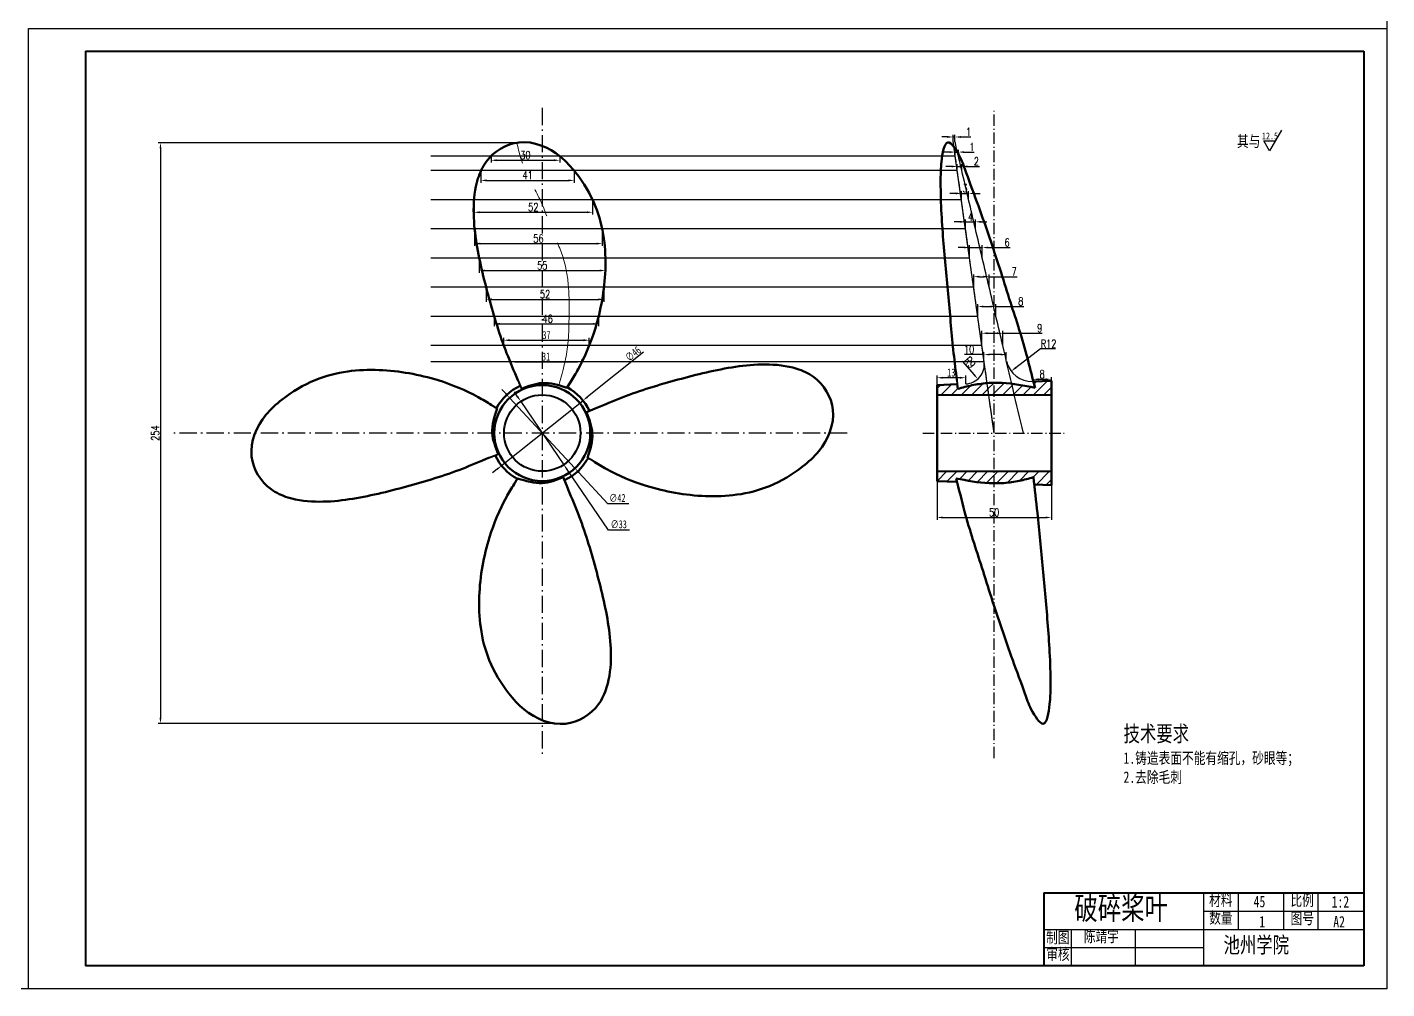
# Model space of a CAD drawing. Header units: inches. Extents: x -636 to 5660, y -1140 to 588.
# Drawn here: x 5065 to 5660, y -253 to 168 of the extents above; entities that cross this region are included whole.
import ezdxf

# ---------------------------------------------------------------- set-up
doc = ezdxf.new("R2010")
doc.units = ezdxf.units.IN
doc.header["$MEASUREMENT"] = 0
for name, pattern in [('CEN10', [15.8, 10, -2.5, 0.8, -2.5]), ('CENTER', [50.8, 31.75, -6.35, 6.35, -6.35]), ('CENTERX2', [101.6, 63.5, -12.7, 12.7, -12.7])]:
    doc.linetypes.add(name, pattern=pattern)
doc.layers.add('0CENTER', color=3, linetype='CENTER')
doc.layers.add('TEXT', color=4, linetype='Continuous')
for name, color, linetype, lineweight in [('文字层', 7, 'Continuous', 25), ('标注层', 3, 'Continuous', 25), ('点划线', 1, 'CENTERX2', 9), ('粗实线', 7, 'Continuous', 40)]:
    doc.layers.add(name, color=color, linetype=linetype, lineweight=lineweight)
doc.styles.get("Standard").update_dxf_attribs({"font": 'txt.shx', "width": 0.75, "bigfont": 'gbcbig.shx'})
doc.dimstyles.new('GB-3.5', dxfattribs={"dimtxt": 3.5, "dimasz": 2.5, "dimexe": 1, "dimexo": 0, "dimgap": 0.5, "dimtad": 1, "dimtoh": 1, "dimdec": 0, "dimdsep": 46, "dimtxsty": 'Standard', "dimcen": 0, "dimadec": 0, "dimazin": 2, "dimtfac": 1, "dimtdec": 0, "dimtmove": 0, "dimatfit": 3, "dimfxl": 1, "dimarcsym": 0})
pattern_1 = [(45, (2174.211, -773.9632), (-2.245064, 2.245064), [])]

# ---------------------------------------------------------------- blocks, each defined once
blk = doc.blocks.new('*D41')
at = {"color": 0, "lineweight": -2, "transparency": 16777216}
for p, q in [((5467.83, 119.62), (5465.33, 119.62)), ((5470.33, 117.65), (5470.33, 120.62)), ((5470.33, 119.62), (5471.1, 119.62)), ((5471.1, 117.65), (5471.1, 120.62)), ((5473.6, 119.62), (5477.97, 119.62))]:
    blk.add_line(p, q, dxfattribs=at)
at = {"color": 0, "transparency": 16777216}
for points in [[(5467.83, 120.04), (5467.83, 119.21), (5470.33, 119.62)], [(5473.6, 120.04), (5473.6, 119.21), (5471.1, 119.62)]]:
    blk.add_solid(points, dxfattribs=at)
at = {"layer": 'Defpoints', "color": 0, "transparency": 16777216}
for p in [(5471.1, 119.62), (5470.33, 117.65), (5471.1, 117.65)]:
    blk.add_point(p, dxfattribs=at)
at = {"color": 0, "transparency": 16777216, "insert": (5477.03, 121.87), "char_height": 3.5, "attachment_point": 5}
blk.add_mtext('1', dxfattribs=at)
blk = doc.blocks.new('*D42')
at = {"color": 0, "lineweight": -2, "transparency": 16777216}
for p, q in [((5468.73, 113.02), (5466.23, 113.02)), ((5471.23, 111.28), (5471.23, 114.02)), ((5471.23, 113.02), (5472.61, 113.02)), ((5472.61, 111.28), (5472.61, 114.02)), ((5475.11, 113.02), (5479.48, 113.02))]:
    blk.add_line(p, q, dxfattribs=at)
at = {"color": 0, "transparency": 16777216}
for points in [[(5468.73, 113.44), (5468.73, 112.61), (5471.23, 113.02)], [(5475.11, 113.44), (5475.11, 112.61), (5472.61, 113.02)]]:
    blk.add_solid(points, dxfattribs=at)
at = {"layer": 'Defpoints', "color": 0, "transparency": 16777216}
for p in [(5472.61, 113.02), (5471.23, 111.28), (5472.61, 111.28)]:
    blk.add_point(p, dxfattribs=at)
at = {"color": 0, "transparency": 16777216, "insert": (5478.54, 115.27), "char_height": 3.5, "attachment_point": 5}
blk.add_mtext('1', dxfattribs=at)
blk = doc.blocks.new('*D43')
at = {"color": 0, "lineweight": -2, "transparency": 16777216}
for p, q in [((5472.12, 104.9), (5472.12, 107.74)), ((5474.09, 104.9), (5474.09, 107.74)), ((5469.62, 106.74), (5467.12, 106.74)), ((5472.12, 106.74), (5474.09, 106.74)), ((5476.59, 106.74), (5481.84, 106.74))]:
    blk.add_line(p, q, dxfattribs=at)
at = {"color": 0, "transparency": 16777216}
for points in [[(5469.62, 107.15), (5469.62, 106.32), (5472.12, 106.74)], [(5476.59, 107.15), (5476.59, 106.32), (5474.09, 106.74)]]:
    blk.add_solid(points, dxfattribs=at)
at = {"layer": 'Defpoints', "color": 0, "transparency": 16777216}
for p in [(5472.12, 104.9), (5474.09, 106.74), (5474.09, 104.9)]:
    blk.add_point(p, dxfattribs=at)
at = {"color": 0, "transparency": 16777216, "insert": (5480.46, 108.99), "char_height": 3.5, "attachment_point": 5}
blk.add_mtext('2', dxfattribs=at)
blk = doc.blocks.new('*D44')
at = {"color": 0, "lineweight": -2, "transparency": 16777216}
for p, q in [((5473.92, 92.15), (5473.92, 95.95)), ((5477.08, 92.15), (5477.08, 95.95)), ((5471.42, 94.95), (5468.92, 94.95)), ((5473.92, 94.95), (5477.08, 94.95)), ((5479.58, 94.95), (5482.08, 94.95))]:
    blk.add_line(p, q, dxfattribs=at)
at = {"color": 0, "transparency": 16777216}
for points in [[(5471.42, 95.36), (5471.42, 94.53), (5473.92, 94.95)], [(5479.58, 95.36), (5479.58, 94.53), (5477.08, 94.95)]]:
    blk.add_solid(points, dxfattribs=at)
at = {"layer": 'Defpoints', "color": 0, "transparency": 16777216}
for p in [(5473.92, 92.15), (5477.08, 94.95), (5477.08, 92.15)]:
    blk.add_point(p, dxfattribs=at)
at = {"color": 0, "transparency": 16777216, "insert": (5475.5, 97.2), "char_height": 3.5, "attachment_point": 5}
blk.add_mtext('3', dxfattribs=at)
blk = doc.blocks.new('*D45')
at = {"color": 0, "lineweight": -2, "transparency": 16777216}
for p, q in [((5475.71, 79.4), (5475.71, 83.52)), ((5480.07, 79.4), (5480.07, 83.52)), ((5473.21, 82.52), (5470.71, 82.52)), ((5475.71, 82.52), (5480.07, 82.52)), ((5482.57, 82.52), (5485.07, 82.52))]:
    blk.add_line(p, q, dxfattribs=at)
at = {"color": 0, "transparency": 16777216}
for points in [[(5473.21, 82.94), (5473.21, 82.1), (5475.71, 82.52)], [(5482.57, 82.94), (5482.57, 82.1), (5480.07, 82.52)]]:
    blk.add_solid(points, dxfattribs=at)
at = {"layer": 'Defpoints', "color": 0, "transparency": 16777216}
for p in [(5475.71, 79.4), (5480.07, 82.52), (5480.07, 79.4)]:
    blk.add_point(p, dxfattribs=at)
at = {"color": 0, "transparency": 16777216, "insert": (5477.89, 84.77), "char_height": 3.5, "attachment_point": 5}
blk.add_mtext('4', dxfattribs=at)
blk = doc.blocks.new('*D46')
at = {"color": 0, "lineweight": -2, "transparency": 16777216}
for p, q in [((5477.5, 66.65), (5477.5, 72.28)), ((5483.06, 66.65), (5483.06, 72.28)), ((5475, 71.28), (5472.5, 71.28)), ((5477.5, 71.28), (5483.06, 71.28)), ((5485.56, 71.28), (5495.29, 71.28))]:
    blk.add_line(p, q, dxfattribs=at)
at = {"color": 0, "transparency": 16777216}
for points in [[(5475, 71.7), (5475, 70.87), (5477.5, 71.28)], [(5485.56, 71.7), (5485.56, 70.87), (5483.06, 71.28)]]:
    blk.add_solid(points, dxfattribs=at)
at = {"layer": 'Defpoints', "color": 0, "transparency": 16777216}
for p in [(5477.5, 66.65), (5483.06, 71.28), (5483.06, 66.65)]:
    blk.add_point(p, dxfattribs=at)
at = {"color": 0, "transparency": 16777216, "insert": (5493.91, 73.53), "char_height": 3.5, "attachment_point": 5}
blk.add_mtext('6', dxfattribs=at)
blk = doc.blocks.new('*D47')
at = {"color": 0, "lineweight": -2, "transparency": 16777216}
for p, q in [((5479.29, 53.9), (5479.29, 59.54)), ((5486.05, 53.9), (5486.05, 59.54)), ((5481.79, 58.54), (5483.55, 58.54)), ((5486.05, 58.54), (5498.37, 58.54))]:
    blk.add_line(p, q, dxfattribs=at)
at = {"color": 0, "transparency": 16777216}
for points in [[(5481.79, 58.95), (5481.79, 58.12), (5479.29, 58.54)], [(5483.55, 58.95), (5483.55, 58.12), (5486.05, 58.54)]]:
    blk.add_solid(points, dxfattribs=at)
at = {"layer": 'Defpoints', "color": 0, "transparency": 16777216}
for p in [(5479.29, 53.9), (5486.05, 58.54), (5486.05, 53.9)]:
    blk.add_point(p, dxfattribs=at)
at = {"color": 0, "transparency": 16777216, "insert": (5497, 60.79), "char_height": 3.5, "attachment_point": 5}
blk.add_mtext('7', dxfattribs=at)
blk = doc.blocks.new('*D48')
at = {"color": 0, "lineweight": -2, "transparency": 16777216}
for p, q in [((5481.08, 41.15), (5481.08, 46.49)), ((5483.58, 45.49), (5486.54, 45.49)), ((5489.04, 41.15), (5489.04, 46.49)), ((5489.04, 45.49), (5501.27, 45.49))]:
    blk.add_line(p, q, dxfattribs=at)
at = {"color": 0, "transparency": 16777216}
for points in [[(5483.58, 45.9), (5483.58, 45.07), (5481.08, 45.49)], [(5486.54, 45.9), (5486.54, 45.07), (5489.04, 45.49)]]:
    blk.add_solid(points, dxfattribs=at)
at = {"layer": 'Defpoints', "color": 0, "transparency": 16777216}
for p in [(5489.04, 45.49), (5481.08, 41.15), (5489.04, 41.15)]:
    blk.add_point(p, dxfattribs=at)
at = {"color": 0, "transparency": 16777216, "insert": (5499.89, 47.74), "char_height": 3.5, "attachment_point": 5}
blk.add_mtext('8', dxfattribs=at)
blk = doc.blocks.new('*D49')
at = {"color": 0, "lineweight": -2, "transparency": 16777216}
for p, q in [((5463.25, -30.85), (5463.25, -47.77)), ((5513.25, -32.65), (5513.25, -47.77)), ((5465.75, -46.77), (5510.75, -46.77))]:
    blk.add_line(p, q, dxfattribs=at)
at = {"color": 0, "transparency": 16777216}
for points in [[(5465.75, -46.36), (5465.75, -47.19), (5463.25, -46.77)], [(5510.75, -46.36), (5510.75, -47.19), (5513.25, -46.77)]]:
    blk.add_solid(points, dxfattribs=at)
at = {"layer": 'Defpoints', "color": 0, "transparency": 16777216}
for p in [(5463.25, -30.85), (5513.25, -32.65), (5513.25, -46.77)]:
    blk.add_point(p, dxfattribs=at)
at = {"color": 0, "transparency": 16777216, "insert": (5488.25, -44.52), "char_height": 3.5, "attachment_point": 5}
blk.add_mtext('50', dxfattribs=at)
blk = doc.blocks.new('*D50')
at = {"color": 0, "lineweight": -2, "transparency": 16777216}
blk.add_line((5474.2, 21.54), (5479.44, 15.67), dxfattribs=at)
at = {"color": 0, "transparency": 16777216}
blk.add_solid([(5479.75, 15.95), (5479.13, 15.39), (5481.11, 13.8)], dxfattribs=at)
at = {"layer": 'Defpoints', "color": 0, "transparency": 16777216}
for p in [(5475.45, 20.15), (5481.11, 13.8)]:
    blk.add_point(p, dxfattribs=at)
at = {"color": 0, "transparency": 16777216, "insert": (5477.67, 21.04), "char_height": 3.5, "attachment_point": 5, "rotation": 311.74114}
blk.add_mtext('R9', dxfattribs=at)
blk = doc.blocks.new('*D51')
at = {"color": 0, "lineweight": -2, "transparency": 16777216}
for p, q in [((5483.77, 24.48), (5475.29, 24.48)), ((5483.77, 22.03), (5483.77, 25.48)), ((5491.02, 24.48), (5486.27, 24.48)), ((5493.52, 22.03), (5493.52, 25.48))]:
    blk.add_line(p, q, dxfattribs=at)
at = {"color": 0, "transparency": 16777216}
for points in [[(5486.27, 24.9), (5486.27, 24.06), (5483.77, 24.48)], [(5491.02, 24.9), (5491.02, 24.06), (5493.52, 24.48)]]:
    blk.add_solid(points, dxfattribs=at)
at = {"layer": 'Defpoints', "color": 0, "transparency": 16777216}
for p in [(5493.52, 24.48), (5483.77, 22.03), (5493.52, 22.03)]:
    blk.add_point(p, dxfattribs=at)
at = {"color": 0, "transparency": 16777216, "insert": (5477.32, 26.73), "char_height": 3.5, "attachment_point": 5}
blk.add_mtext('10', dxfattribs=at)
blk = doc.blocks.new('*D52')
at = {"color": 0, "lineweight": -2, "transparency": 16777216}
for p, q in [((5508.47, 26.98), (5497.68, 18.71)), ((5515.1, 26.98), (5508.47, 26.98))]:
    blk.add_line(p, q, dxfattribs=at)
at = {"color": 0, "transparency": 16777216}
blk.add_solid([(5497.43, 19.04), (5497.93, 18.38), (5495.69, 17.19)], dxfattribs=at)
at = {"layer": 'Defpoints', "color": 0, "transparency": 16777216}
for p in [(5504.82, 24.19), (5495.69, 17.19)]:
    blk.add_point(p, dxfattribs=at)
at = {"color": 0, "transparency": 16777216, "insert": (5512.03, 29.23), "char_height": 3.5, "attachment_point": 5}
blk.add_mtext('R12', dxfattribs=at)
blk = doc.blocks.new('*D53')
at = {"color": 0, "lineweight": -2, "transparency": 16777216}
for p, q in [((5505.19, 12.69), (5505.19, 14.66)), ((5507.69, 13.66), (5510.75, 13.66)), ((5513.25, 12.92), (5513.25, 14.66))]:
    blk.add_line(p, q, dxfattribs=at)
at = {"color": 0, "transparency": 16777216}
for points in [[(5507.69, 14.08), (5507.69, 13.25), (5505.19, 13.66)], [(5510.75, 14.08), (5510.75, 13.25), (5513.25, 13.66)]]:
    blk.add_solid(points, dxfattribs=at)
at = {"layer": 'Defpoints', "color": 0, "transparency": 16777216}
for p in [(5505.19, 12.69), (5513.25, 13.66), (5513.25, 12.92)]:
    blk.add_point(p, dxfattribs=at)
at = {"color": 0, "transparency": 16777216, "insert": (5509.22, 15.91), "char_height": 3.5, "attachment_point": 5}
blk.add_mtext('8', dxfattribs=at)
blk = doc.blocks.new('*D54')
at = {"layer": 'Defpoints', "color": 0, "transparency": 16777216}
for p in [(5285.56, 117.11), (5123.7, -136.81), (5295.76, -136.81)]:
    blk.add_point(p, dxfattribs=at)
at = {"layer": '标注层', "color": 0, "lineweight": -2, "transparency": 16777216}
for p, q in [((5285.56, 117.11), (5122.7, 117.11)), ((5123.7, 114.61), (5123.7, -134.31)), ((5295.76, -136.81), (5122.7, -136.81))]:
    blk.add_line(p, q, dxfattribs=at)
at = {"layer": '标注层', "color": 0, "transparency": 16777216}
for points in [[(5123.29, 114.61), (5124.12, 114.61), (5123.7, 117.11)], [(5123.29, -134.31), (5124.12, -134.31), (5123.7, -136.81)]]:
    blk.add_solid(points, dxfattribs=at)
at = {"layer": '标注层', "color": 0, "transparency": 16777216, "insert": (5121.45, -9.85), "char_height": 3.5, "attachment_point": 5, "rotation": 90}
blk.add_mtext('254', dxfattribs=at)
blk = doc.blocks.new('*D55')
at = {"layer": 'Defpoints', "color": 0, "transparency": 16777216}
for p in [(5268.27, 111.28), (5298.27, 111.28), (5298.27, 109.44)]:
    blk.add_point(p, dxfattribs=at)
at = {"layer": '标注层', "color": 0, "lineweight": -2, "transparency": 16777216}
for p, q in [((5268.27, 111.28), (5268.27, 108.44)), ((5270.77, 109.44), (5295.77, 109.44)), ((5298.27, 111.28), (5298.27, 108.44))]:
    blk.add_line(p, q, dxfattribs=at)
at = {"layer": '标注层', "color": 0, "transparency": 16777216}
for points in [[(5270.77, 109.85), (5270.77, 109.02), (5268.27, 109.44)], [(5295.77, 109.85), (5295.77, 109.02), (5298.27, 109.44)]]:
    blk.add_solid(points, dxfattribs=at)
at = {"layer": '标注层', "color": 0, "transparency": 16777216, "insert": (5283.27, 111.69), "char_height": 3.5, "attachment_point": 5}
blk.add_mtext('30', dxfattribs=at)
blk = doc.blocks.new('*D56')
at = {"layer": 'Defpoints', "color": 0, "transparency": 16777216}
for p in [(5263.85, 104.9), (5304.57, 104.9), (5304.57, 100.63)]:
    blk.add_point(p, dxfattribs=at)
at = {"layer": '标注层', "color": 0, "lineweight": -2, "transparency": 16777216}
for p, q in [((5263.85, 104.9), (5263.85, 99.63)), ((5304.57, 104.9), (5304.57, 99.63)), ((5266.35, 100.63), (5302.07, 100.63))]:
    blk.add_line(p, q, dxfattribs=at)
at = {"layer": '标注层', "color": 0, "transparency": 16777216}
for points in [[(5266.35, 101.05), (5266.35, 100.21), (5263.85, 100.63)], [(5302.07, 101.05), (5302.07, 100.21), (5304.57, 100.63)]]:
    blk.add_solid(points, dxfattribs=at)
at = {"layer": '标注层', "color": 0, "transparency": 16777216, "insert": (5284.21, 102.88), "char_height": 3.5, "attachment_point": 5}
blk.add_mtext('41', dxfattribs=at)
blk = doc.blocks.new('*D57')
at = {"layer": 'Defpoints', "color": 0, "transparency": 16777216}
for p in [(5260.83, 92.15), (5312.67, 92.15), (5312.67, 86.7)]:
    blk.add_point(p, dxfattribs=at)
at = {"layer": '标注层', "color": 0, "lineweight": -2, "transparency": 16777216}
for p, q in [((5260.83, 92.15), (5260.83, 85.7)), ((5312.67, 92.15), (5312.67, 85.7)), ((5263.33, 86.7), (5310.17, 86.7))]:
    blk.add_line(p, q, dxfattribs=at)
at = {"layer": '标注层', "color": 0, "transparency": 16777216}
for points in [[(5263.33, 87.11), (5263.33, 86.28), (5260.83, 86.7)], [(5310.17, 87.11), (5310.17, 86.28), (5312.67, 86.7)]]:
    blk.add_solid(points, dxfattribs=at)
at = {"layer": '标注层', "color": 0, "transparency": 16777216, "insert": (5286.75, 88.95), "char_height": 3.5, "attachment_point": 5}
blk.add_mtext('52', dxfattribs=at)
blk = doc.blocks.new('*D58')
at = {"layer": 'Defpoints', "color": 0, "transparency": 16777216}
for p in [(5261.09, 79.4), (5316.88, 79.4), (5316.88, 72.99)]:
    blk.add_point(p, dxfattribs=at)
at = {"layer": '标注层', "color": 0, "lineweight": -2, "transparency": 16777216}
for p, q in [((5261.09, 79.4), (5261.09, 71.99)), ((5316.88, 79.4), (5316.88, 71.99)), ((5263.59, 72.99), (5314.38, 72.99))]:
    blk.add_line(p, q, dxfattribs=at)
at = {"layer": '标注层', "color": 0, "transparency": 16777216}
for points in [[(5263.59, 73.41), (5263.59, 72.57), (5261.09, 72.99)], [(5314.38, 73.41), (5314.38, 72.57), (5316.88, 72.99)]]:
    blk.add_solid(points, dxfattribs=at)
at = {"layer": '标注层', "color": 0, "transparency": 16777216, "insert": (5288.98, 75.24), "char_height": 3.5, "attachment_point": 5}
blk.add_mtext('56', dxfattribs=at)
blk = doc.blocks.new('*D59')
at = {"layer": 'Defpoints', "color": 0, "transparency": 16777216}
for p in [(5263.11, 66.65), (5318.28, 66.65), (5318.28, 61.22)]:
    blk.add_point(p, dxfattribs=at)
at = {"layer": '标注层', "color": 0, "lineweight": -2, "transparency": 16777216}
for p, q in [((5263.11, 66.65), (5263.11, 60.22)), ((5318.28, 66.65), (5318.28, 60.22)), ((5265.61, 61.22), (5315.78, 61.22))]:
    blk.add_line(p, q, dxfattribs=at)
at = {"layer": '标注层', "color": 0, "transparency": 16777216}
for points in [[(5265.61, 61.64), (5265.61, 60.81), (5263.11, 61.22)], [(5315.78, 61.64), (5315.78, 60.81), (5318.28, 61.22)]]:
    blk.add_solid(points, dxfattribs=at)
at = {"layer": '标注层', "color": 0, "transparency": 16777216, "insert": (5290.66, 63.47), "char_height": 3.5, "attachment_point": 5}
blk.add_mtext('55', dxfattribs=at)
blk = doc.blocks.new('*D60')
at = {"layer": 'Defpoints', "color": 0, "transparency": 16777216}
for p in [(5266.12, 53.9), (5317.63, 53.9), (5317.63, 48.61)]:
    blk.add_point(p, dxfattribs=at)
at = {"layer": '标注层', "color": 0, "lineweight": -2, "transparency": 16777216}
for p, q in [((5266.12, 53.9), (5266.12, 47.61)), ((5317.63, 53.9), (5317.63, 47.61)), ((5268.62, 48.61), (5315.13, 48.61))]:
    blk.add_line(p, q, dxfattribs=at)
at = {"layer": '标注层', "color": 0, "transparency": 16777216}
for points in [[(5268.62, 49.03), (5268.62, 48.2), (5266.12, 48.61)], [(5315.13, 49.03), (5315.13, 48.2), (5317.63, 48.61)]]:
    blk.add_solid(points, dxfattribs=at)
at = {"layer": '标注层', "color": 0, "transparency": 16777216, "insert": (5291.87, 50.86), "char_height": 3.5, "attachment_point": 5}
blk.add_mtext('52', dxfattribs=at)

msp = doc.modelspace()

# ---------------------------------------------------------------- hatches: boundary and pattern name
at = {"layer": '标注层'}
h = msp.add_hatch(dxfattribs=at)
h.set_pattern_fill('ANSI31', color=256, style=0)
h.set_pattern_definition(pattern_1)
edge = h.paths.add_edge_path()
edge.add_spline(control_points=[(5485.9, 6.87), (5485.65, 8.59), (5485.41, 10.31), (5485.17, 12.03)], knot_values=[16.889536, 16.889536, 16.889536, 16.889536, 22.092092, 22.092092, 22.092092, 22.092092], degree=3, periodic=0)
edge.add_spline(control_points=[(5485.17, 12.03), (5482.94, 11.76), (5478.58, 11.23), (5474.37, 10.02), (5472.32, 9.44)], knot_values=[0, 0, 0, 0, 6.746446, 13.128456, 13.128456, 13.128456, 13.128456], degree=3, periodic=0)
edge.add_line((5472.32, 9.44), (5472.08, 11.5))
edge.add_line((5472.08, 11.5), (5463.75, 11.17))
edge.add_line((5463.75, 11.17), (5463.25, 11.15))
edge.add_line((5463.25, 11.15), (5463.25, 6.87))
edge.add_line((5463.25, 6.87), (5485.9, 6.87))
h = msp.add_hatch(dxfattribs=at)
h.set_pattern_fill('ANSI31', color=256, style=0)
h.set_pattern_definition(pattern_1)
edge = h.paths.add_edge_path()
edge.add_line((5485.9, 6.87), (5488.25, 6.87))
edge.add_line((5488.25, 6.87), (5488.25, 12.11))
edge.add_spline(control_points=[(5488.25, 12.11), (5487.23, 12.09), (5486.2, 12.06), (5485.18, 12.03)], knot_values=[0.000136, 0.000136, 0.000136, 0.000136, 3.070747, 3.070747, 3.070747, 3.070747], degree=3, periodic=0)
edge.add_line((5485.18, 12.03), (5485.9, 6.87))
edge = h.paths.add_edge_path()
edge.add_spline(control_points=[(5497.07, 6.87), (5496.69, 8.49), (5496.31, 10.11), (5495.93, 11.73)], knot_values=[17.181365, 17.181365, 17.181365, 17.181365, 22.164616, 22.164616, 22.164616, 22.164616], degree=3, periodic=0)
edge.add_spline(control_points=[(5495.93, 11.73), (5494.53, 11.89), (5491.98, 12.12), (5489.41, 12.12), (5488.25, 12.11)], knot_values=[3.070747, 3.070747, 3.070747, 3.070747, 7.301076, 10.779774, 10.779774, 10.779774, 10.779774], degree=3, periodic=0)
edge.add_line((5488.25, 12.11), (5488.25, 6.87))
edge.add_line((5488.25, 6.87), (5497.07, 6.87))
h = msp.add_hatch(dxfattribs=at)
h.set_pattern_fill('ANSI31', color=256, style=0)
h.set_pattern_definition(pattern_1)
edge = h.paths.add_edge_path()
edge.add_spline(control_points=[(5506.11, 9.96), (5502.72, 10.64), (5499.34, 11.32), (5495.93, 11.73)], knot_values=[10.779774, 10.779774, 10.779774, 10.779774, 21.088757, 21.088757, 21.088757, 21.088757], degree=3, periodic=0)
edge.add_spline(control_points=[(5495.93, 11.73), (5496.31, 10.11), (5496.69, 8.49), (5497.07, 6.87)], knot_values=[17.181365, 17.181365, 17.181365, 17.181365, 22.164616, 22.164616, 22.164616, 22.164616], degree=3, periodic=0)
edge.add_line((5497.07, 6.87), (5513.25, 6.87))
edge.add_line((5513.25, 6.87), (5513.25, 12.92))
edge.add_line((5513.25, 12.92), (5505.41, 12.68))
edge.add_line((5505.41, 12.68), (5506.11, 9.96))
h = msp.add_hatch(dxfattribs=at)
h.set_pattern_fill('ANSI31', color=256, style=0)
h.set_pattern_definition(pattern_1)
edge = h.paths.add_edge_path()
edge.add_spline(control_points=[(5471.61, -29.66), (5476.39, -30.62), (5481.91, -31.73), (5487.5, -31.82), (5488.25, -31.82)], knot_values=[4.289352, 4.289352, 4.289352, 4.289352, 18.828664, 21.088757, 21.088757, 21.088757, 21.088757], degree=3, periodic=0)
edge.add_line((5488.25, -31.82), (5488.25, -26.57))
edge.add_line((5488.25, -26.57), (5463.25, -26.57))
edge.add_line((5463.25, -26.57), (5463.25, -30.87))
edge.add_line((5463.25, -30.87), (5472.01, -31.2))
edge.add_spline(control_points=[(5472.01, -31.2), (5471.88, -30.69), (5471.75, -30.17), (5471.61, -29.66)], knot_values=[0, 0, 0, 0, 1.593657, 1.593657, 1.593657, 1.593657], degree=3, periodic=0)
edge = h.paths.add_edge_path()
edge.add_spline(control_points=[(5488.25, -31.82), (5489.68, -31.82), (5491.11, -31.77), (5492.54, -31.73)], knot_values=[0, 0, 0, 0, 4.289352, 4.289352, 4.289352, 4.289352], degree=3, periodic=0)
edge.add_spline(control_points=[(5492.54, -31.73), (5494.78, -31.46), (5499.14, -30.94), (5503.35, -29.73), (5505.4, -29.14)], knot_values=[0, 0, 0, 0, 6.750326, 13.132336, 13.132336, 13.132336, 13.132336], degree=3, periodic=0)
edge.add_spline(control_points=[(5505.4, -29.14), (5505.51, -30.23), (5505.63, -31.32), (5505.76, -32.41)], knot_values=[219.785106, 219.785106, 219.785106, 219.785106, 223.071506, 223.071506, 223.071506, 223.071506], degree=3, periodic=0)
edge.add_line((5505.76, -32.41), (5513.25, -32.65))
edge.add_line((5513.25, -32.65), (5513.25, -26.57))
edge.add_line((5513.25, -26.57), (5488.25, -26.57))
edge.add_line((5488.25, -26.57), (5488.25, -31.82))

# ---------------------------------------------------------------- linework, layer by layer
at = {"color": 0}
for p, q in [((5488.25, -9.85), (5471.23, 111.28)), ((5463.25, 11.15), (5463.25, 15.35)), ((5473.29, 14.35), (5465.75, 14.35)), ((5475.79, 11.65), (5475.79, 15.35))]:
    msp.add_line(p, q, dxfattribs=at)
at = {"color": 2}
for p, q in [((5482.88, 28.4), (5482.88, 34.8)), ((5485.38, 33.8), (5489.53, 33.8)), ((5492.03, 28.4), (5492.03, 34.8)), ((5492.03, 33.8), (5509.25, 33.8))]:
    msp.add_line(p, q, dxfattribs=at)
for centre, radius, start, end in [((5475.45, 20.15), 8.5, 272.29061, 7.99786), ((5504.82, 24.19), 11.5, 193.18834, 271.83284)]:
    msp.add_arc(centre, radius, start, end, dxfattribs=at)
for points, start_tangent, end_tangent in [([(5488.25, -9.85), (5482.88, 28.4), (5481.08, 41.15), (5479.29, 53.9), (5477.5, 66.65), (5475.71, 79.4), (5473.92, 92.15), (5472.12, 104.9), (5471.23, 111.28), (5470.33, 117.65)], (-0.139973, 0.990155), (-0.134359, 0.990933)), ([(5501, -9.85), (5492.03, 28.4), (5489.04, 41.15), (5486.05, 53.9), (5483.06, 66.65), (5480.07, 79.4), (5477.08, 92.15), (5474.09, 104.9), (5472.6, 111.28), (5471.1, 117.65)], (-0.230473, 0.973079), (-0.200101, 0.979775))]:
    msp.add_spline(points, degree=3, dxfattribs=dict(start_tangent=start_tangent, end_tangent=end_tangent))
for points in [[(5485.38, 34.21), (5485.38, 33.38), (5482.88, 33.8)], [(5489.53, 34.21), (5489.53, 33.38), (5492.03, 33.8)]]:
    msp.add_solid(points, dxfattribs=at)
at = {"color": 0}
for points in [[(5465.75, 14.77), (5465.75, 13.94), (5463.25, 14.35)], [(5473.29, 14.77), (5473.29, 13.94), (5475.79, 14.35)]]:
    msp.add_solid(points, dxfattribs=at)
at = {"layer": '0CENTER', "color": 4, "linetype": 'CEN10', "ltscale": 0.75}
for p, q in [((5290.66, 132.34), (5290.66, -152.04)), ((5423.95, -9.85), (5128.9, -9.85))]:
    msp.add_line(p, q, dxfattribs=at)
at = {"layer": '0CENTER', "color": 4, "linetype": 'CEN10', "ltscale": 0.5}
for p, q in [((5488.25, -152.04), (5488.25, 132.34)), ((5457.05, -9.85), (5518.8, -9.85))]:
    msp.add_line(p, q, dxfattribs=at)
at = {"layer": 'TEXT'}
for p, q in [((5471.23, 111.28), (5241.99, 111.28)), ((5472.12, 104.9), (5241.99, 104.9)), ((5473.92, 92.15), (5241.99, 92.15)), ((5475.71, 79.4), (5241.99, 79.4)), ((5477.5, 66.65), (5241.99, 66.65)), ((5479.29, 53.9), (5241.99, 53.9)), ((5481.08, 41.15), (5241.99, 41.15)), ((5482.88, 28.4), (5241.99, 28.4)), ((5483.87, 21.33), (5241.99, 21.33))]:
    msp.add_line(p, q, dxfattribs=at)
at = {"layer": '文字层'}
for p, q in [((5579.93, -242.87), (5579.93, -210.87)), ((5594.93, -210.87), (5594.93, -226.87)), ((5614.93, -226.87), (5614.93, -210.87)), ((5629.93, -226.87), (5629.93, -210.87)), ((5579.93, -218.87), (5649.93, -218.87)), ((5509.93, -226.87), (5649.93, -226.87)), ((5521.93, -226.87), (5521.93, -242.87)), ((5549.93, -226.87), (5549.93, -242.87)), ((5509.93, -234.87), (5579.93, -234.87))]:
    msp.add_line(p, q, dxfattribs=at)
at = {"layer": '标注层'}
for p, q in [((5613.9, 122.57), (5608.68, 113.57)), ((5606.18, 117.88), (5611.18, 117.88)), ((5608.68, 113.57), (5606.18, 117.88)), ((5269.67, 41.15), (5269.67, 36.89)), ((5272.17, 37.89), (5312.77, 37.89)), ((5315.27, 41.15), (5315.27, 36.89)), ((5273.83, 28.4), (5273.83, 31.75)), ((5276.33, 30.75), (5308.67, 30.75)), ((5311.17, 28.4), (5311.17, 31.75)), ((5334.9, 25.54), (5310.42, 5.95)), ((5276.61, 21.33), (5276.61, 22.33)), ((5279.11, 21.33), (5305.51, 21.33)), ((5308.01, 21.33), (5308.01, 22.33)), ((5274.69, 7.39), (5272.99, 9.22)), ((5279.85, 6.05), (5278.45, 8.11)), ((5272.86, -24.09), (5308.47, 4.39)), ((5276.39, 5.55), (5304.94, -25.25)), ((5281.26, 3.98), (5300.07, -23.68)), ((5270.91, -25.65), (5268.95, -27.22)), ((5319.57, -52.35), (5301.47, -25.75)), ((5319.35, -40.8), (5306.64, -27.09)), ((5328.55, -40.8), (5319.35, -40.8)), ((5328.8, -52.33), (5319.57, -52.35))]:
    msp.add_line(p, q, dxfattribs=at)
for points in [[(4470.93, 588.13), (5659.93, 588.13), (5659.93, -252.87), (4470.93, -252.87)], [(5065.93, 167.13), (5659.93, 167.13), (5659.93, -252.87), (5065.93, -252.87)]]:
    msp.add_lwpolyline(points, close=True, dxfattribs=at)
for points in [[(5272.17, 38.31), (5272.17, 37.48), (5269.67, 37.89)], [(5312.77, 38.31), (5312.77, 37.48), (5315.27, 37.89)], [(5276.33, 31.17), (5276.33, 30.33), (5273.83, 30.75)], [(5308.67, 31.17), (5308.67, 30.33), (5311.17, 30.75)], [(5279.11, 21.74), (5279.11, 20.91), (5276.61, 21.33)], [(5305.51, 21.74), (5305.51, 20.91), (5308.01, 21.33)], [(5275, 7.67), (5274.38, 7.1), (5276.39, 5.55)], [(5280.2, 6.28), (5279.51, 5.81), (5281.26, 3.98)], [(5310.16, 6.28), (5310.68, 5.63), (5308.47, 4.39)], [(5301.82, -25.51), (5301.13, -25.98), (5300.07, -23.68)], [(5270.65, -25.33), (5271.17, -25.98), (5272.86, -24.09)], [(5306.94, -26.8), (5306.33, -27.37), (5304.94, -25.25)]]:
    msp.add_solid(points, dxfattribs=at)
at = {"layer": '点划线', "color": 6}
msp.add_spline([(5297.94, 11.02), (5301.7, 27.86), (5302.35, 40.61), (5302.16, 53.36), (5299.99, 66.11), (5294.96, 78.86), (5289.97, 91.61), (5283.4, 104.36), (5279.51, 117.11)], degree=3, dxfattribs=at)
at = {"layer": '粗实线'}
for p, q in [((5090.93, 157.13), (5090.93, -242.87)), ((5090.93, 157.13), (5649.93, 157.13)), ((5649.93, 157.13), (5649.93, -242.87)), ((5463.25, 6.87), (5513.25, 6.87)), ((5463.25, -26.57), (5513.25, -26.57)), ((5509.93, -210.87), (5509.93, -242.87)), ((5509.93, -210.87), (5584.93, -210.87)), ((5584.93, -210.87), (5649.93, -210.87)), ((5649.93, -242.87), (5090.93, -242.87))]:
    msp.add_line(p, q, dxfattribs=at)
at = {"layer": '粗实线', "color": 1}
for p, q in [((5279.92, 13.28), (5281.5, 9.44)), ((5471.88, 13.28), (5472.08, 11.5)), ((5268.34, 2.48), (5270.86, 0.93)), ((5267.53, -20.59), (5271.38, -19.01)), ((5312.99, -22.18), (5310.47, -20.63)), ((5278.33, -32.17), (5279.89, -29.66))]:
    msp.add_line(p, q, dxfattribs=at)
at = {"layer": '粗实线', "color": 1, "lineweight": 50}
for p, q in [((5302.99, 12.47), (5301.44, 9.96)), ((5506.11, 9.96), (5505.22, 13.44)), ((5513.25, 12.92), (5505.41, 12.68)), ((5513.25, 12.92), (5513.25, -32.65)), ((5472.08, 11.5), (5463.25, 11.15)), ((5463.25, 11.15), (5463.25, -30.85)), ((5472.32, 9.44), (5472.08, 11.5)), ((5313.79, 0.89), (5309.95, -0.69)), ((5301.4, -32.98), (5299.83, -29.14)), ((5472.01, -31.2), (5463.25, -30.87)), ((5513.25, -32.65), (5505.76, -32.41))]:
    msp.add_line(p, q, dxfattribs=at)
msp.add_circle((5290.66, -9.85), 21, dxfattribs=at)
at = {"layer": '粗实线'}
msp.add_circle((5290.66, -9.85), 16.72, dxfattribs=at)
at = {"layer": '粗实线', "color": 1, "lineweight": 50}
for start, end in [(115.21671, 151.41704), (25.21671, 61.41704), (205.21671, 241.41704), (295.21671, 331.41704)]:
    msp.add_arc((5290.66, -9.85), 22.8, start, end, dxfattribs=at)
for points, start_tangent, end_tangent in [([(5302.99, 12.47), (5306.35, 18.15), (5313.73, 35.64), (5316.79, 48.3), (5318.23, 61.51), (5317.59, 75.24), (5313.84, 89.48), (5305.31, 103.96), (5298.6, 111.01), (5280.48, 117.24), (5266.09, 108.76), (5262.53, 101.4), (5260.65, 87.64), (5261.7, 74.57), (5264.14, 61.9), (5267.3, 49.46), (5270.88, 37.16), (5275.08, 25.08), (5279.92, 13.28)], (0.540792, 0.841156), (0.363353, -0.931651)), ([(5505.22, 13.44), (5502.39, 24.43), (5498.76, 36.84), (5494.87, 48.91), (5490.71, 62.05), (5486.16, 75.71), (5481.35, 89.48), (5476.06, 103.96), (5473.24, 111.01), (5467.98, 117.24), (5465.22, 108.76), (5464.84, 101.4), (5465.13, 87.64), (5465.98, 74.57), (5467.08, 61.9), (5468.25, 49.46), (5469.36, 37.16), (5470.53, 25.08), (5471.88, 13.28)], (-0.255601, 0.966782), (0.103632, -0.994616)), ([(5268.34, 2.48), (5262.67, 5.84), (5245.18, 13.22), (5232.51, 16.28), (5219.31, 17.72), (5205.57, 17.08), (5191.33, 13.33), (5176.85, 4.8), (5169.8, -1.91), (5163.57, -20.03), (5172.05, -34.42), (5179.41, -37.98), (5193.18, -39.86), (5206.24, -38.81), (5218.91, -36.37), (5231.35, -33.21), (5243.66, -29.63), (5255.73, -25.43), (5267.53, -20.59)], (-0.841156, 0.540792), (0.931651, 0.363353)), ([(5312.99, -22.18), (5318.66, -25.54), (5336.15, -32.92), (5348.81, -35.98), (5362.02, -37.42), (5375.75, -36.78), (5389.99, -33.03), (5404.47, -24.5), (5411.52, -17.79), (5417.75, 0.33), (5409.27, 14.72), (5401.91, 18.28), (5388.15, 20.16), (5375.08, 19.12), (5362.42, 16.67), (5349.98, 13.51), (5337.67, 9.93), (5325.6, 5.73), (5313.79, 0.89)], (0.841156, -0.540792), (-0.931651, -0.363353)), ([(5471.61, -29.66), (5475.33, -44.13), (5478.96, -56.54), (5482.85, -68.61), (5487.01, -81.74), (5491.56, -95.41), (5496.37, -109.18), (5501.66, -123.66), (5504.48, -130.71), (5509.74, -136.94), (5512.5, -128.46), (5512.89, -121.1), (5512.59, -107.34), (5511.74, -94.27), (5510.64, -81.6), (5509.47, -69.16), (5508.36, -56.86), (5507.19, -44.78), (5505.4, -29.14)], (0.255601, -0.966782), (-0.103632, 0.994616)), ([(5278.33, -32.17), (5274.97, -37.84), (5267.59, -55.34), (5264.53, -68), (5263.09, -81.21), (5263.73, -94.94), (5267.48, -109.18), (5276.01, -123.66), (5282.72, -130.71), (5300.84, -136.94), (5315.23, -128.46), (5318.8, -121.1), (5320.67, -107.34), (5319.63, -94.27), (5317.18, -81.6), (5314.02, -69.16), (5310.44, -56.86), (5306.24, -44.78), (5301.4, -32.98)], (-0.540792, -0.841156), (-0.363353, 0.931651))]:
    msp.add_spline(points, degree=3, dxfattribs=dict(at, start_tangent=start_tangent, end_tangent=end_tangent))
for points in [[(5281.5, 9.44), (5290.66, 12.03), (5301.44, 9.96)], [(5472.32, 9.44), (5478.5, 11.04), (5485.18, 12.03)], [(5485.18, 12.03), (5491.73, 12.07), (5506.11, 9.96)], [(5271.38, -19.01), (5268.79, -9.85), (5270.86, 0.93)], [(5309.95, -0.69), (5312.54, -9.85), (5310.47, -20.63)], [(5299.83, -29.14), (5290.66, -31.73), (5279.89, -29.66)], [(5492.54, -31.73), (5485.99, -31.78), (5471.61, -29.66)], [(5505.4, -29.14), (5499.22, -30.74), (5492.54, -31.73)]]:
    msp.add_spline(points, degree=3, dxfattribs=at)

# ---------------------------------------------------------------- texts
at = {"color": 2, "insert": (5508.19, 36.05), "char_height": 3.5, "attachment_point": 5}
msp.add_mtext('9', dxfattribs=at)
at = {"color": 7, "insert": (5469.52, 16.6), "char_height": 3.5, "attachment_point": 5}
msp.add_mtext('{\\Ftxt|c134;13}', dxfattribs=at)
at = {"char_height": 5, "attachment_point": 1}
for s, insert, width in [('{\\fSimSun|b0|i0|c134|p2;45}', (5601.7, -212.21), 13.2308), ('{\\fSimSun|b0|i0|c134|p2;1:2}', (5635.81, -212.34), 16.2737), ('{\\fSimSun|b0|i0|c134|p2;1}', (5604.16, -221.05), 10.7678), ('{\\fSimSun|b0|i0|c134|p2;A2}', (5636.53, -221.05), 13.3977)]:
    msp.add_mtext(s, dxfattribs=dict(at, insert=insert, width=width))
at = {"layer": '文字层', "attachment_point": 1}
for s, insert, char_height, width in [('{\\fSimSun|b0|i0|c134|p2;\\H1.4x;技术要求\\P\\H0.7143x;1.铸造表面不能有缩孔，砂眼等；\\P2.去除毛刺}', (5544.81, -137.78), 5, 123.0626), ('{\\fSimSun|b0|i0|c134|p2;破碎桨叶}', (5523.3, -212.58), 10, 56.6303), ('{\\fSimSun|b0|i0|c134|p2;材料}', (5582.22, -211.59), 5, 11.4639), ('{\\fSimSun|b0|i0|c134|p2;比例}', (5617.8, -211.59), 5, 11.2428), ('{\\fSimSun|b0|i0|c134|p2;数量}', (5582.25, -219.33), 5, 11.4412), ('{\\fSimSun|b0|i0|c134|p2;图号}', (5617.87, -219.53), 5, 12.3487), ('{\\fSimSun|b0|i0|c134|p2;制图}', (5510.97, -227.92), 5, 9.7869), ('{\\fSimSun|b0|i0|c134|p2;陈靖宇}', (5527.47, -227.42), 5, 22.4553), ('{\\fSimSun|b0|i0|c134|p2;池州学院}', (5588.54, -230.15), 7, 70), ('{\\fSimSun|b0|i0|c134|p2;审核}', (5511.01, -235.18), 5, 10.1367)]:
    msp.add_mtext(s, dxfattribs=dict(at, insert=insert, char_height=char_height, width=width))
at = {"layer": '标注层', "attachment_point": 1}
for s, insert, char_height, width in [('{\\fSimSun|b0|i0|c134|p2;其与}', (5594.43, 120.26), 5, 10.8843), ('{\\fFangSong|b0|i0|c134|p49;12.5}', (5605.34, 121.59), 3, 5.0306)]:
    msp.add_mtext(s, dxfattribs=dict(at, insert=insert, char_height=char_height, width=width))
at = {"layer": '标注层', "char_height": 3.5, "attachment_point": 5}
for s, insert in [('46', (5293.02, 40.14)), ('{\\Ftxt|c134;31}', (5292.31, 23.58)), ('{\\Ftxt|c134;∅42}', (5323.48, -38.22)), ('{\\Ftxt|c134;∅33}', (5324.08, -49.76))]:
    msp.add_mtext(s, dxfattribs=dict(at, insert=insert))
at = {"layer": '标注层', "color": 7, "insert": (5292.5, 33), "char_height": 3.5, "attachment_point": 5}
msp.add_mtext('{\\Ftxt|c134;37}', dxfattribs=at)
at = {"layer": '标注层', "color": 7, "insert": (5330.37, 24.8), "char_height": 3.5, "attachment_point": 5, "rotation": 38.6586}
msp.add_mtext('{\\Ftxt|c134;∅46}', dxfattribs=at)

# ---------------------------------------------------------------- dimensions: what is measured, and where the dimension line sits
at = {"color": 2}
for base, p1, p2, picture, middle in [((5471.1, 119.62), (5470.33, 117.65), (5471.1, 117.65), '*D41', (5477.03, 121.87)), ((5472.61, 113.02), (5471.23, 111.28), (5472.61, 111.28), '*D42', (5478.54, 115.27)), ((5474.09, 106.74), (5472.12, 104.9), (5474.09, 104.9), '*D43', (5480.46, 108.99)), ((5477.08, 94.95), (5473.92, 92.15), (5477.08, 92.15), '*D44', (5475.5, 97.2)), ((5480.07, 82.52), (5475.71, 79.4), (5480.07, 79.4), '*D45', (5477.89, 84.77)), ((5513.25, -46.77), (5463.25, -30.85), (5513.25, -32.65), '*D49', (5488.25, -44.52))]:
    dim = msp.add_linear_dim(base=base, p1=p1, p2=p2, dimstyle='GB-3.5', dxfattribs=at)
    dim.commit()
    dim.dimension.update_dxf_attribs({"geometry": picture, "text_midpoint": middle})
for base, p1, p2, picture, middle in [((5483.06, 71.28), (5477.5, 66.65), (5483.06, 66.65), '*D46', (5493.91, 71.28)), ((5486.05, 58.54), (5479.29, 53.9), (5486.05, 53.9), '*D47', (5497, 58.54)), ((5489.04, 45.49), (5481.08, 41.15), (5489.04, 41.15), '*D48', (5499.89, 45.49)), ((5493.52, 24.48), (5483.77, 22.03), (5493.52, 22.03), '*D51', (5477.32, 24.48))]:
    dim = msp.add_linear_dim(base=base, p1=p1, p2=p2, dimstyle='GB-3.5', dxfattribs=at)
    dim.commit()
    dim.dimension.update_dxf_attribs({"geometry": picture, "text_midpoint": middle, "dimtype": 160})
for center, mpoint, picture, middle in [((5504.8217, 24.18655), (5495.6944, 17.19068), '*D52', (5512.03304, 26.9833)), ((5475.448, 20.1451), (5481.1071, 13.8027), '*D50', (5475.989, 19.5388))]:
    dim = msp.add_radius_dim(center=center, mpoint=mpoint, dimstyle='GB-3.5', dxfattribs=at)
    dim.commit()
    dim.dimension.update_dxf_attribs({"geometry": picture, "text_midpoint": middle, "dimtype": 164})
at = {"color": 0}
dim = msp.add_linear_dim(base=(5513.25, 13.66), p1=(5505.19, 12.69), p2=(5513.25, 12.92), dimstyle='GB-3.5', dxfattribs=at)
dim.commit()
dim.dimension.update_dxf_attribs({"geometry": '*D53', "text_midpoint": (5509.22, 15.91)})
at = {"layer": '标注层'}
dim = msp.add_linear_dim(base=(5123.7, -136.81), p1=(5285.56, 117.11), p2=(5295.76, -136.81), angle=90, dimstyle='GB-3.5', dxfattribs=at)
dim.commit()
dim.dimension.update_dxf_attribs({"geometry": '*D54', "text_midpoint": (5121.45, -9.85)})
for base, p1, p2, picture, middle in [((5298.27, 109.44), (5268.27, 111.28), (5298.27, 111.28), '*D55', (5283.27, 111.69)), ((5304.57, 100.63), (5263.85, 104.9), (5304.57, 104.9), '*D56', (5284.21, 102.88)), ((5312.67, 86.7), (5260.83, 92.15), (5312.67, 92.15), '*D57', (5286.75, 88.95)), ((5316.88, 72.99), (5261.09, 79.4), (5316.88, 79.4), '*D58', (5288.98, 75.24)), ((5317.63, 48.61), (5266.12, 53.9), (5317.63, 53.9), '*D60', (5291.87, 50.86))]:
    dim = msp.add_linear_dim(base=base, p1=p1, p2=p2, dimstyle='GB-3.5', dxfattribs=at)
    dim.commit()
    dim.dimension.update_dxf_attribs({"geometry": picture, "text_midpoint": middle})
dim = msp.add_linear_dim(base=(5318.28, 61.22), p1=(5263.11, 66.65), p2=(5318.28, 66.65), dimstyle='GB-3.5', dxfattribs=at)
dim.commit()
dim.dimension.update_dxf_attribs({"geometry": '*D59', "text_midpoint": (5290.66, 61.22), "dimtype": 160})

doc.saveas('drawing.dxf')
